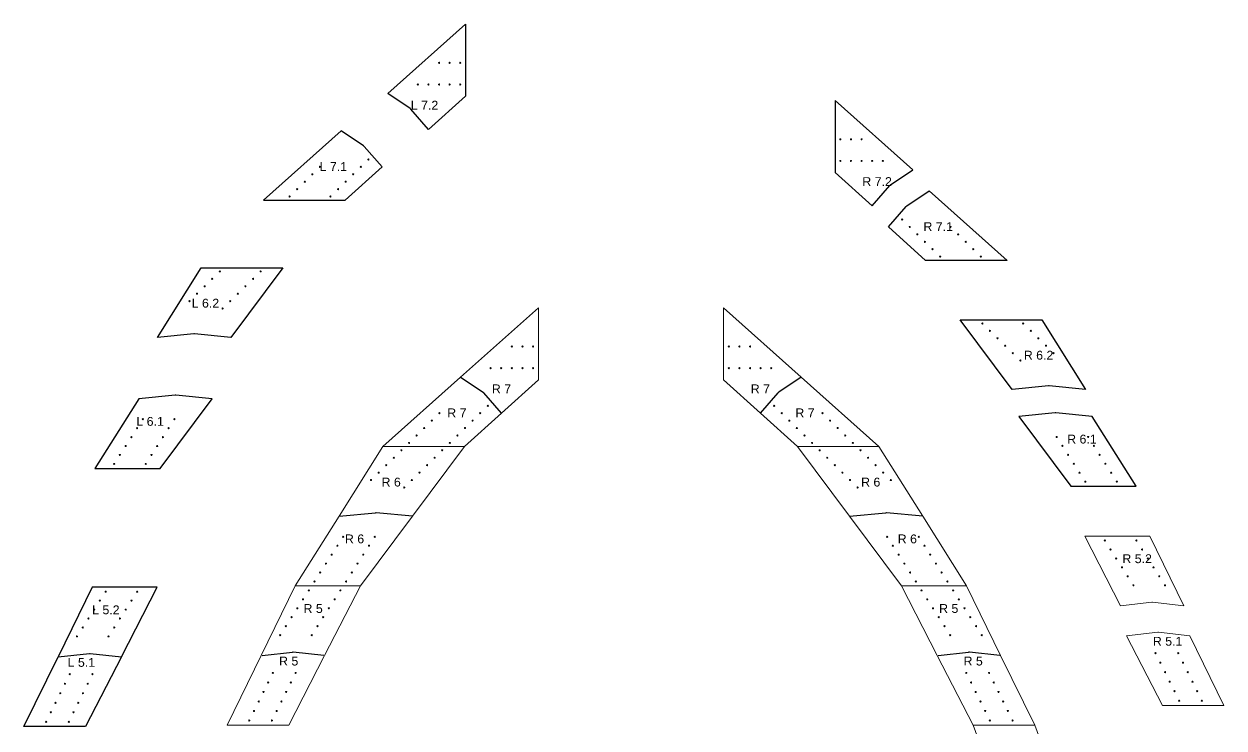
# Model space of a CAD drawing. Header units: inches. Extents: x -2039 to 487, y -866 to 2565.
# Drawn here: x -714 to -36, y 1061 to 1459 of the extents above; entities that cross this region are included whole.
import ezdxf

# ---------------------------------------------------------------- set-up
doc = ezdxf.new("R2010")
doc.units = ezdxf.units.IN
doc.header["$MEASUREMENT"] = 0
doc.layers.add('Annotation', color=7, linetype='Continuous', lineweight=9)
doc.layers.add('Drilling', color=3, linetype='Continuous', lineweight=13)
doc.styles.get("Standard").update_dxf_attribs({"font": 'Arial.ttf'})

msp = doc.modelspace()

# ---------------------------------------------------------------- linework, layer by layer
for p, q in [((-423.47, 1298.74), (-467.4, 1259.48)), ((-318.87, 1298.74), (-274.93, 1259.48)), ((-467.4, 1259.48), (-511.34, 1220.23)), ((-467.4, 1259.48), (-454.76, 1250.96)), ((-274.93, 1259.48), (-287.57, 1250.96)), ((-274.93, 1259.48), (-230.99, 1220.23)), ((-444.35, 1239.12), (-454.37, 1250.62)), ((-297.98, 1239.12), (-287.96, 1250.62)), ((-536.1, 1180.87), (-515.57, 1182.86)), ((-494.65, 1180.87), (-515.18, 1182.86)), ((-247.69, 1180.87), (-227.15, 1182.86)), ((-206.23, 1180.87), (-226.77, 1182.86)), ((-579.61, 1102.15), (-562.44, 1104.13)), ((-544.81, 1102.15), (-561.98, 1104.13)), ((-197.53, 1102.15), (-180.35, 1104.13)), ((-162.72, 1102.15), (-179.89, 1104.13))]:
    msp.add_line(p, q)
at = {"color": 7, "linetype": 'Continuous', "lineweight": 15}
for p, q in [((-423.47, 1298.74), (-423.47, 1258.02)), ((-318.87, 1298.74), (-318.87, 1258.02)), ((-423.47, 1258.02), (-444.35, 1239.12)), ((-318.87, 1258.02), (-297.98, 1239.12)), ((-444.35, 1239.12), (-465.24, 1220.23)), ((-297.98, 1239.12), (-277.09, 1220.23)), ((-536.1, 1180.87), (-511.34, 1220.23)), ((-465.24, 1220.23), (-511.34, 1220.23)), ((-465.24, 1220.23), (-494.65, 1180.87)), ((-277.09, 1220.23), (-247.69, 1180.87)), ((-277.09, 1220.23), (-230.99, 1220.23)), ((-206.23, 1180.87), (-230.99, 1220.23)), ((-560.86, 1141.51), (-536.1, 1180.87)), ((-494.65, 1180.87), (-524.06, 1141.51)), ((-247.69, 1180.87), (-218.28, 1141.51)), ((-181.48, 1141.51), (-206.23, 1180.87)), ((-580.11, 1102.15), (-560.86, 1141.51)), ((-560.86, 1141.51), (-524.06, 1141.51)), ((-524.06, 1141.51), (-544.31, 1102.15)), ((-218.28, 1141.51), (-198.03, 1102.15)), ((-181.48, 1141.51), (-218.28, 1141.51)), ((-162.22, 1102.15), (-181.48, 1141.51)), ((-599.37, 1062.79), (-580.11, 1102.15)), ((-544.31, 1102.15), (-564.56, 1062.79)), ((-198.03, 1102.15), (-177.77, 1062.79)), ((-142.97, 1062.79), (-162.22, 1102.15)), ((-70.79, 1073.98), (-36.35, 1073.98)), ((-599.37, 1062.79), (-564.56, 1062.79)), ((-564.56, 1062.79), (-599, 1062.79)), ((-177.77, 1062.79), (-148.56, 984.07)), ((-177.77, 1062.79), (-143.33, 1062.79)), ((-142.97, 1062.79), (-177.77, 1062.79)), ((-113.76, 984.07), (-142.97, 1062.79))]:
    msp.add_line(p, q, dxfattribs=at)
for points in [[(-485.52, 1399.41), (-495.54, 1410.9, 0.065309), (-495.93, 1411.25), (-508.57, 1419.77), (-464.63, 1459.02), (-464.63, 1418.3)], [(-234.92, 1356.24), (-224.91, 1367.73, -0.065309), (-224.52, 1368.08), (-211.87, 1376.6), (-255.81, 1415.85), (-255.81, 1375.13)], [(-532.72, 1359.43), (-511.83, 1378.32), (-521.85, 1389.82, 0.065309), (-522.24, 1390.16), (-534.88, 1398.68), (-578.82, 1359.43)], [(-215.2, 1356.2), (-202.56, 1364.72), (-158.62, 1325.47), (-204.72, 1325.47), (-225.61, 1344.36), (-215.59, 1355.86, -0.065309)], [(-613.99, 1321.32), (-567.89, 1321.32), (-597.29, 1281.96), (-617.83, 1283.95, 0.048362), (-618.21, 1283.95), (-638.74, 1281.96)], [(-135.18, 1254.56), (-155.71, 1252.57), (-185.12, 1291.93), (-139.02, 1291.93), (-114.26, 1252.57), (-134.8, 1254.56, 0.048362)], [(-637.28, 1207.92), (-607.87, 1247.28), (-628.4, 1249.27, 0.048362), (-628.79, 1249.27), (-649.32, 1247.28), (-674.08, 1207.92)], [(-131.38, 1239.26), (-151.91, 1237.27), (-122.5, 1197.91), (-85.7, 1197.91), (-110.46, 1237.27), (-130.99, 1239.26, 0.048362)], [(-638.88, 1140.77), (-675.68, 1140.77), (-694.94, 1101.41), (-677.26, 1103.39, -0.057656), (-676.81, 1103.39), (-659.13, 1101.41)], [(-714.19, 1062.05), (-694.94, 1101.41), (-677.26, 1103.39, -0.057656), (-676.81, 1103.39), (-659.13, 1101.41), (-679.39, 1062.05), (-713.83, 1062.05)]]:
    msp.add_lwpolyline(points, format="xyb", close=True)
for points in [[(-94.46, 1130.31), (-76.79, 1132.3, -0.057656), (-76.33, 1132.3), (-58.66, 1130.31), (-77.91, 1169.67), (-114.71, 1169.67)], [(-91.04, 1113.34), (-70.79, 1073.98), (-35.99, 1073.98), (-55.24, 1113.34), (-72.91, 1115.32, 0.057656), (-73.37, 1115.32)]]:
    msp.add_lwpolyline(points, format="xyb", close=True, dxfattribs=at)
for centre, start, end in [((-455.88, 1249.3), 41.07271, 56.01915), ((-286.46, 1249.3), 123.98085, 138.92729), ((-515.37, 1180.87), 84.46248, 95.53752), ((-226.96, 1180.87), 84.46248, 95.53752), ((-562.21, 1102.15), 83.4004, 96.5996), ((-180.12, 1102.15), 83.4004, 96.5996)]:
    msp.add_arc(centre, 2, start, end)
at = {"layer": 'Drilling'}
for centre in [(-479.63, 1437.07), (-473.63, 1437.07), (-467.63, 1437.07), (-491.63, 1424.84), (-485.63, 1424.84), (-479.63, 1424.84), (-473.63, 1424.84), (-467.63, 1424.84), (-252.81, 1393.89), (-246.81, 1393.89), (-240.81, 1393.89), (-546.91, 1378.31), (-523.85, 1378.31), (-519.56, 1382.5), (-252.81, 1381.66), (-246.81, 1381.66), (-240.81, 1381.66), (-234.81, 1381.66), (-228.81, 1381.66), (-555.49, 1369.92), (-551.2, 1374.11), (-532.43, 1369.92), (-528.14, 1374.11), (-559.78, 1365.72), (-536.72, 1365.72), (-564.07, 1361.53), (-541.01, 1361.53), (-217.88, 1348.54), (-213.59, 1344.34), (-190.54, 1344.34), (-209.3, 1340.15), (-205.01, 1335.95), (-186.25, 1340.15), (-181.96, 1335.95), (-200.72, 1331.76), (-177.67, 1331.76), (-196.43, 1327.56), (-173.38, 1327.56), (-603.52, 1319.22), (-580.47, 1319.22), (-612.1, 1310.83), (-607.81, 1315.03), (-589.05, 1310.83), (-584.76, 1315.03), (-620.68, 1302.44), (-616.39, 1306.64), (-597.63, 1302.44), (-593.34, 1306.64), (-601.92, 1298.25), (-172.54, 1289.83), (-149.48, 1289.83), (-168.25, 1285.64), (-145.19, 1285.64), (-438.47, 1276.78), (-432.47, 1276.78), (-426.47, 1276.78), (-315.87, 1276.78), (-309.87, 1276.78), (-303.87, 1276.78), (-163.96, 1281.44), (-159.67, 1277.25), (-140.91, 1281.44), (-136.62, 1277.25), (-155.38, 1273.05), (-151.09, 1268.86), (-132.33, 1273.05), (-450.47, 1264.55), (-444.47, 1264.55), (-438.47, 1264.55), (-432.47, 1264.55), (-426.47, 1264.55), (-315.87, 1264.55), (-309.87, 1264.55), (-303.87, 1264.55), (-297.87, 1264.55), (-291.87, 1264.55), (-452.08, 1243.3), (-290.25, 1243.3), (-647.04, 1235.71), (-629.2, 1235.71), (-483.72, 1234.91), (-479.43, 1239.1), (-460.66, 1234.91), (-456.37, 1239.1), (-285.96, 1239.1), (-281.67, 1234.91), (-262.91, 1239.1), (-258.62, 1234.91), (-650.28, 1230.66), (-632.44, 1230.66), (-488.01, 1230.71), (-464.95, 1230.71), (-277.38, 1230.71), (-254.33, 1230.71), (-656.75, 1220.55), (-653.52, 1225.6), (-638.91, 1220.55), (-635.67, 1225.6), (-496.59, 1222.32), (-492.3, 1226.52), (-473.53, 1222.32), (-469.24, 1226.52), (-273.09, 1226.52), (-268.8, 1222.32), (-250.04, 1226.52), (-245.75, 1222.32), (-130.58, 1225.7), (-127.34, 1220.64), (-112.74, 1225.7), (-109.5, 1220.64), (-659.99, 1215.5), (-642.15, 1215.5), (-505.17, 1213.93), (-500.88, 1218.13), (-482.11, 1213.93), (-477.82, 1218.13), (-264.51, 1218.13), (-260.22, 1213.93), (-241.46, 1218.13), (-237.17, 1213.93), (-124.1, 1215.59), (-106.26, 1215.59), (-663.23, 1210.45), (-645.38, 1210.45), (-509.46, 1209.74), (-486.4, 1209.74), (-255.93, 1209.74), (-232.88, 1209.74), (-120.87, 1210.54), (-103.02, 1210.54), (-518.04, 1201.35), (-513.75, 1205.54), (-494.98, 1201.35), (-490.69, 1205.54), (-251.64, 1205.54), (-247.35, 1201.35), (-228.59, 1205.54), (-224.3, 1201.35), (-117.63, 1205.49), (-114.39, 1200.44), (-99.79, 1205.49), (-96.55, 1200.44), (-499.27, 1197.16), (-243.06, 1197.16), (-533.82, 1169.29), (-515.98, 1169.29), (-226.35, 1169.29), (-208.51, 1169.29), (-103.37, 1167.14), (-85.52, 1167.14), (-537.06, 1164.24), (-519.22, 1164.24), (-223.12, 1164.24), (-205.27, 1164.24), (-100.13, 1162.09), (-82.29, 1162.09), (-543.53, 1154.14), (-540.3, 1159.19), (-525.69, 1154.14), (-522.46, 1159.19), (-219.88, 1159.19), (-216.64, 1154.14), (-202.04, 1159.19), (-198.8, 1154.14), (-96.89, 1157.04), (-79.05, 1157.04), (-546.77, 1149.09), (-528.93, 1149.09), (-213.41, 1149.09), (-195.56, 1149.09), (-93.66, 1151.99), (-90.42, 1146.94), (-75.81, 1151.99), (-72.58, 1146.94), (-550.01, 1144.03), (-532.17, 1144.03), (-210.17, 1144.03), (-192.33, 1144.03), (-87.18, 1141.88), (-69.34, 1141.88), (-671.31, 1133.19), (-668.07, 1138.24), (-653.46, 1133.19), (-650.23, 1138.24), (-556.48, 1133.93), (-553.24, 1138.98), (-538.64, 1133.93), (-535.4, 1138.98), (-206.93, 1138.98), (-203.7, 1133.93), (-189.09, 1138.98), (-185.85, 1133.93), (-674.54, 1128.14), (-656.7, 1128.14), (-559.72, 1128.88), (-541.88, 1128.88), (-200.46, 1128.88), (-182.62, 1128.88), (-677.78, 1123.08), (-659.94, 1123.08), (-566.19, 1118.77), (-562.95, 1123.83), (-548.35, 1118.77), (-545.11, 1123.83), (-197.22, 1123.83), (-193.99, 1118.77), (-179.38, 1123.83), (-176.14, 1118.77), (-684.25, 1112.98), (-681.02, 1118.03), (-666.41, 1112.98), (-663.17, 1118.03), (-569.43, 1113.72), (-551.59, 1113.72), (-190.75, 1113.72), (-172.91, 1113.72), (-74.66, 1103.54), (-61.82, 1103.54), (-688.36, 1091.61), (-675.52, 1091.61), (-573.53, 1092.35), (-560.69, 1092.35), (-181.64, 1092.35), (-168.8, 1092.35), (-71.99, 1098.16), (-69.32, 1092.79), (-59.15, 1098.16), (-56.49, 1092.79), (-691.02, 1086.23), (-678.18, 1086.23), (-576.2, 1086.97), (-563.36, 1086.97), (-178.97, 1086.97), (-166.14, 1086.97), (-66.66, 1087.41), (-53.82, 1087.41), (-693.69, 1080.86), (-680.85, 1080.86), (-578.87, 1081.6), (-566.03, 1081.6), (-176.31, 1081.6), (-163.47, 1081.6), (-63.99, 1082.04), (-51.15, 1082.04), (-696.36, 1075.48), (-683.52, 1075.48), (-581.53, 1076.22), (-568.7, 1076.22), (-173.64, 1076.22), (-160.8, 1076.22), (-61.32, 1076.67), (-48.48, 1076.67), (-701.69, 1064.73), (-699.02, 1070.11), (-688.85, 1064.73), (-686.19, 1070.11), (-586.87, 1065.47), (-584.2, 1070.85), (-574.03, 1065.47), (-571.36, 1070.85), (-170.97, 1070.85), (-168.31, 1065.47), (-158.13, 1070.85), (-155.47, 1065.47)]:
    msp.add_circle(centre, 0.323, dxfattribs=at)

# ---------------------------------------------------------------- texts
at = {"layer": 'Annotation', "char_height": 5}
for s, width, insert, attachment_point in [('L 7.2', 20.9282, (-480.05, 1415.65), 3), ('L 7.1', 20.6529, (-531.59, 1381), 3), ('R 7.2', 19.8605, (-240.39, 1372.48), 1), ('R 7.1', 20.6128, (-205.86, 1347.03), 1), ('L 6.2', 17.782, (-603.89, 1303.77), 3), ('R 6.2', 16.762, (-149.12, 1274.38), 1), ('R 7', 13.2209, (-438.89, 1255.37), 3), ('R 7', 13.2209, (-303.45, 1255.37), 1), ('R 7', 13.2209, (-464.11, 1241.79), 3), ('R 7', 13.2209, (-278.23, 1241.79), 1), ('L 6.1', 17.0218, (-635.15, 1236.99), 3), ('R 6.1', 19.6391, (-124.62, 1226.98), 1), ('R 6', 13.2209, (-501.24, 1202.68), 3), ('R 6', 13.2209, (-241.09, 1202.68), 1), ('R 6', 13.2209, (-521.94, 1170.58), 3), ('R 6', 13.2209, (-220.4, 1170.58), 1), ('R 5.2', 17.4259, (-93.43, 1159.4), 1), ('L 5.2', 17.2118, (-660.16, 1130.5), 3), ('R 5', 13.2209, (-545.34, 1131.24), 3), ('R 5', 13.2209, (-196.99, 1131.24), 1), ('R 5.1', 17.2046, (-76.18, 1112.74), 1), ('L 5.1', 19.4725, (-673.99, 1100.81), 3), ('R 5', 13.2209, (-559.17, 1101.55), 3), ('R 5', 13.2209, (-183.17, 1101.55), 1)]:
    msp.add_mtext_dynamic_manual_height_columns(s, width=width, gutter_width=1, heights=[0], dxfattribs=dict(at, insert=insert, attachment_point=attachment_point))

doc.saveas('drawing.dxf')
